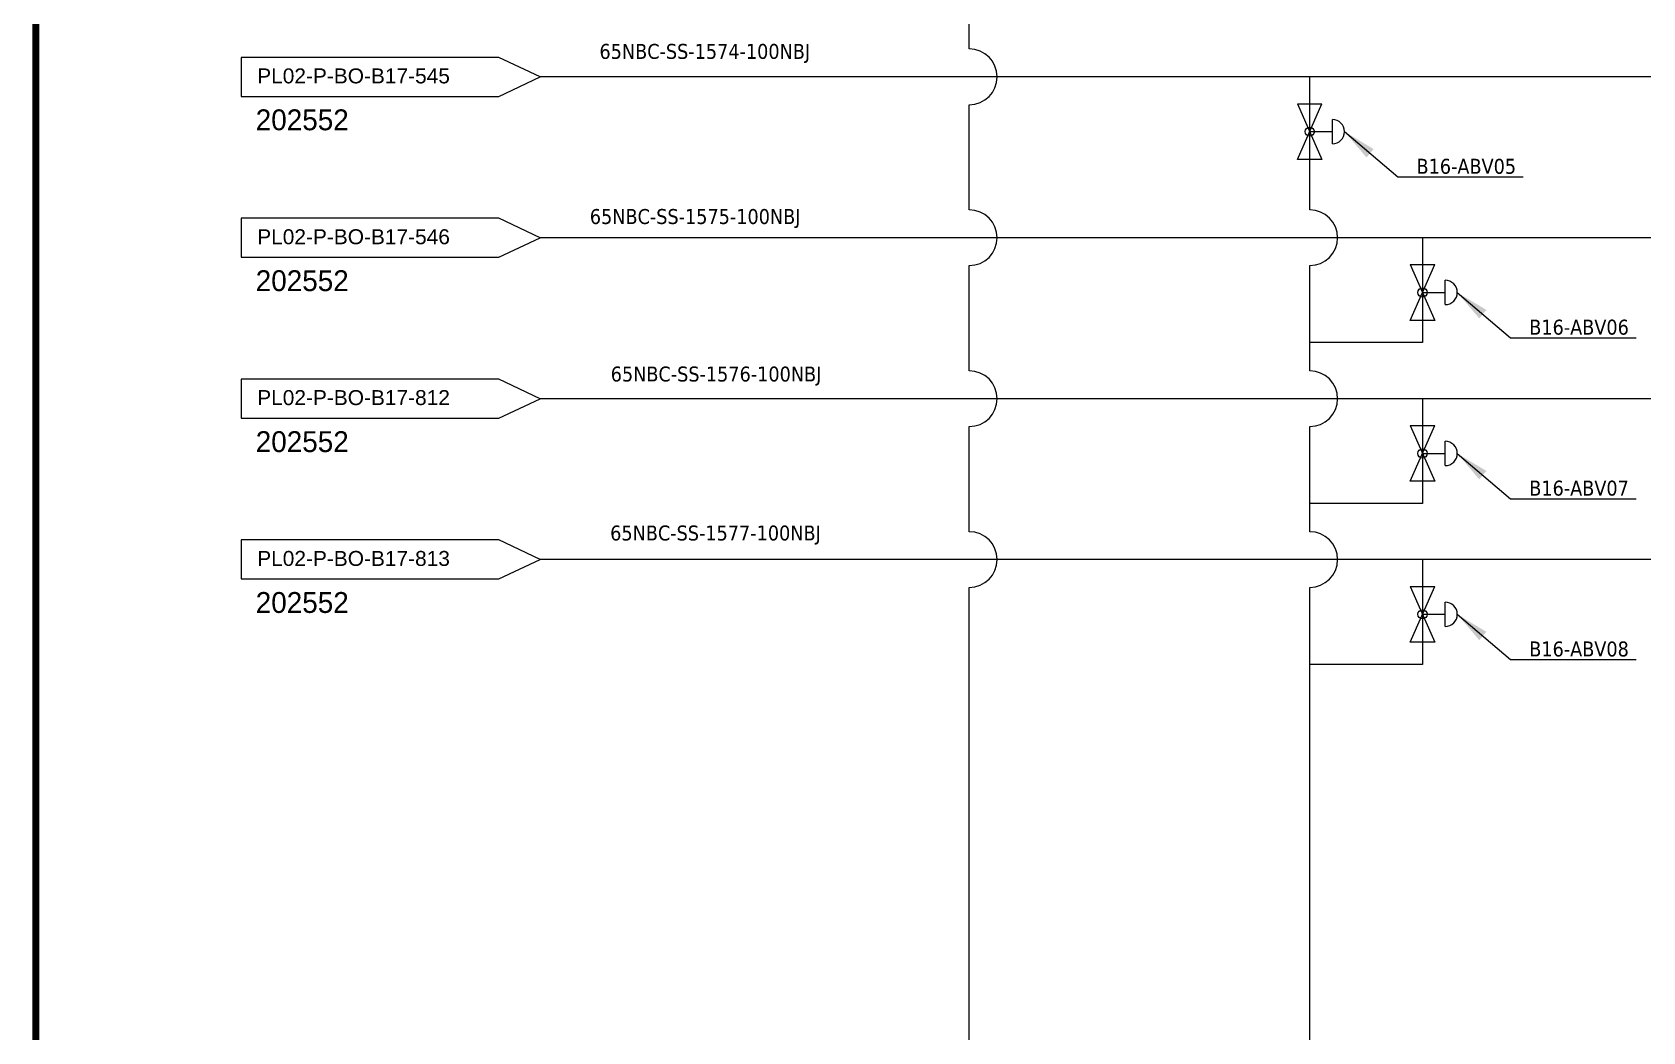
# Model space of a CAD drawing. Header units: millimetres. Extents: x -6314 to 11113, y -129 to 3675.
# Drawn here: x 5992 to 7194, y 2050 to 2796 of the extents above; entities that cross this region are included whole.
import ezdxf

# ---------------------------------------------------------------- set-up
doc = ezdxf.new("R2010")
doc.units = ezdxf.units.MM
doc.layers.add('Reference', color=6, linetype='Continuous')
doc.layers.add('TITLE TEXT', color=7, linetype='Continuous', lineweight=20)
doc.dimstyles.new('ISO-25', dxfattribs={"dimtxt": 2.5, "dimasz": 2.5, "dimexe": 1.25, "dimexo": 0.625, "dimtad": 1, "dimtxsty": 'Standard', "dimcen": 2.5, "dimadec": 0, "dimazin": 0, "dimtfac": 1, "dimtmove": 0, "dimatfit": 3, "dimfxl": 1, "dimarcsym": 0})

msp = doc.modelspace()

# ---------------------------------------------------------------- linework, layer by layer
for p, q in [((6691.5, 2783.7), (6691.5, 2862.2)), ((10452.1, 2762.9), (6371, 2762.9)), ((6945.7, 2663.6), (6945.7, 2762.9)), ((6691.5, 2663.6), (6691.5, 2742.1)), ((10452.1, 2642.8), (6371, 2642.8)), ((7029.9, 2642.8), (7029.9, 2564.5)), ((6691.5, 2543.4), (6691.5, 2622)), ((6945.7, 2543.4), (6945.7, 2622)), ((6691.5, 2543.4), (6691.5, 2607.2)), ((7029.9, 2564.5), (6945.7, 2564.5)), ((10452.1, 2522.6), (6371, 2522.6)), ((7029.9, 2522.6), (7029.9, 2444.4)), ((6691.5, 2423.3), (6691.5, 2501.8)), ((6691.5, 2423.3), (6691.5, 2501.8)), ((6945.7, 2423.3), (6945.7, 2501.8)), ((7029.9, 2444.4), (6945.7, 2444.4)), ((10452.1, 2402.5), (6371, 2402.5)), ((7029.9, 2402.5), (7029.9, 2324.2)), ((6691.5, 1858.1), (6691.5, 2381.7)), ((6691.5, 1858.1), (6691.5, 2381.7)), ((6945.7, 2032.1), (6945.7, 2381.7)), ((7029.9, 2324.2), (6945.7, 2324.2))]:
    msp.add_line(p, q)
at = {"linetype": 'Continuous', "lineweight": -3}
for p, q in [((6936.6, 2701.2), (6954.8, 2742.8)), ((6936.6, 2742.8), (6954.8, 2701.2)), ((6936.6, 2742.8), (6954.8, 2742.8)), ((6962.6, 2712.9), (6962.6, 2731.1)), ((6945.7, 2722), (6962.6, 2722)), ((6954.8, 2701.2), (6936.6, 2701.2)), ((7020.7, 2581.1), (7039, 2622.7)), ((7020.7, 2622.7), (7039, 2581.1)), ((7020.7, 2622.7), (7039, 2622.7)), ((7046.8, 2592.8), (7046.8, 2611)), ((7029.9, 2601.9), (7046.8, 2601.9)), ((7039, 2581.1), (7020.7, 2581.1)), ((7020.7, 2460.9), (7039, 2502.5)), ((7020.7, 2502.5), (7039, 2460.9)), ((7020.7, 2502.5), (7039, 2502.5)), ((7046.8, 2472.6), (7046.8, 2490.8)), ((7029.9, 2481.7), (7046.8, 2481.7)), ((7039, 2460.9), (7020.7, 2460.9)), ((7020.7, 2340.8), (7039, 2382.4)), ((7020.7, 2382.4), (7039, 2340.8)), ((7020.7, 2382.4), (7039, 2382.4)), ((7046.8, 2352.5), (7046.8, 2370.7)), ((7029.9, 2361.6), (7046.8, 2361.6)), ((7039, 2340.8), (7020.7, 2340.8))]:
    msp.add_line(p, q, dxfattribs=at)
for centre in [(6945.7, 2722), (7029.9, 2601.9), (7029.9, 2481.7), (7029.9, 2361.6)]:
    msp.add_circle(centre, 3.45)
for centre in [(6691.5, 2762.9), (6691.5, 2642.8), (6945.7, 2642.8), (6691.5, 2522.6), (6945.7, 2522.6), (6691.5, 2402.5), (6945.7, 2402.5)]:
    msp.add_arc(centre, 20.8, 270, 90)
for centre in [(6962.6, 2722), (7046.8, 2601.9), (7046.8, 2481.7), (7046.8, 2361.6)]:
    msp.add_arc(centre, 9.1, 270, 90, dxfattribs=at)
at = {"layer": 'Reference'}
for points in [[(6340.2, 2777.4), (6147.7, 2777.4), (6147.7, 2748.3), (6340.2, 2748.3), (6371, 2762.9)], [(6340.2, 2657.3), (6147.7, 2657.3), (6147.7, 2628.2), (6340.2, 2628.2), (6371, 2642.8)], [(6340.2, 2537.2), (6147.7, 2537.2), (6147.7, 2508.1), (6340.2, 2508.1), (6371, 2522.6)], [(6340.2, 2417.1), (6147.7, 2417.1), (6147.7, 2388), (6340.2, 2388), (6371, 2402.5)]]:
    msp.add_lwpolyline(points, close=True, dxfattribs=at)
at = {"layer": 'TITLE TEXT', "ltscale": 5, "const_width": 5.38}
msp.add_lwpolyline([(11110.4, 3672.2), (11110.4, 53.6), (5994.4, 53.6), (5994.4, 3672.2)], close=True, dxfattribs=at)

# ---------------------------------------------------------------- texts
at = {"char_height": 11.166, "width": 777.184}
for s, insert, attachment_point in [('\\pxt9;{\\fTahoma|b0|i0|c0|p34;65NBC-SS-1574-100NBJ}', (6415.3, 2787.5), 1), ('{\\fArial|b0|i0|c0|p34;PL02-P-BO-B17-545}', (6159.7, 2769.2), 1), ('{\\fTahoma|b0|i0|c0|p34;B16-ABV05}', (7099.8, 2701.7), 3), ('\\pxt9;{\\fTahoma|b0|i0|c0|p34;65NBC-SS-1575-100NBJ}', (6408.1, 2664.2), 1), ('{\\fArial|b0|i0|c0|p34;PL02-P-BO-B17-546}', (6159.7, 2649.1), 1), ('{\\fTahoma|b0|i0|c0|p34;B16-ABV06}', (7184, 2581.6), 3), ('\\pxt9;{\\fTahoma|b0|i0|c0|p34;65NBC-SS-1576-100NBJ}', (6423.7, 2546.6), 1), ('{\\fArial|b0|i0|c0|p34;PL02-P-BO-B17-812}', (6159.7, 2529), 1), ('{\\fTahoma|b0|i0|c0|p34;B16-ABV07}', (7184, 2461.4), 3), ('\\pxt9;{\\fTahoma|b0|i0|c0|p34;65NBC-SS-1577-100NBJ}', (6423.3, 2427.9), 1), ('{\\fArial|b0|i0|c0|p34;PL02-P-BO-B17-813}', (6159.7, 2408.9), 1), ('{\\fTahoma|b0|i0|c0|p34;B16-ABV08}', (7184, 2341.3), 3)]:
    msp.add_mtext(s, dxfattribs=dict(at, insert=insert, attachment_point=attachment_point))
at = {"layer": 'Reference', "char_height": 15.57, "attachment_point": 1}
for insert in [(6158.6, 2738.6), (6158.6, 2618.5), (6158.6, 2498.3), (6158.6, 2378.2)]:
    msp.add_mtext_dynamic_manual_height_columns('202552', width=393.671, gutter_width=12.5, heights=[0], dxfattribs=dict(at, insert=insert))

# ---------------------------------------------------------------- leaders
at = {"linetype": 'Continuous', "lineweight": -3}
for points in [[(6971.7, 2722), (7011.5, 2688.2), (7105.2, 2688.2)], [(7055.9, 2601.9), (7095.7, 2568.1), (7189.4, 2568.1)], [(7055.9, 2481.7), (7095.7, 2447.9), (7189.4, 2447.9)], [(7055.9, 2361.6), (7095.7, 2327.8), (7189.4, 2327.8)]]:
    msp.add_leader(points, dimstyle='ISO-25', override={"dimscale": 10, "dimtad": 0}, dxfattribs=at)

doc.saveas('drawing.dxf')
